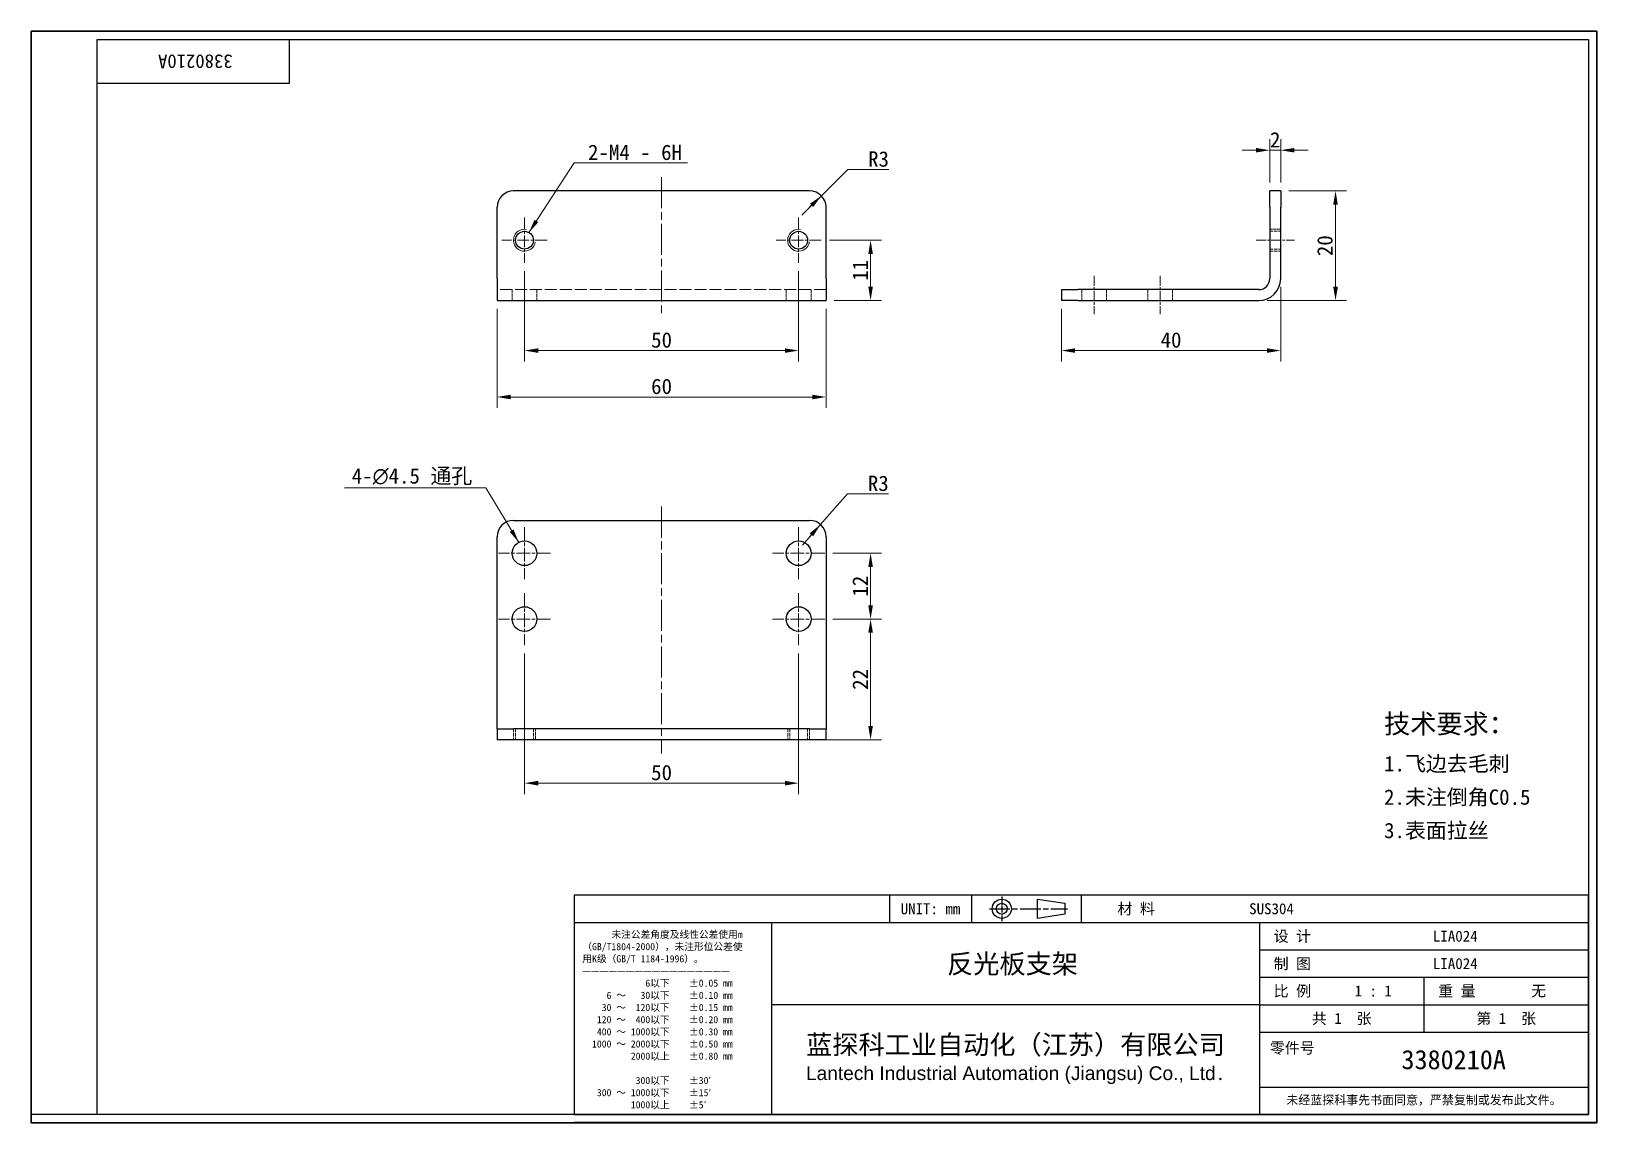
# Model space of a CAD drawing. Header units: millimetres. Extents: x 6 to 292, y 5 to 205.
import ezdxf
from ezdxf.enums import TextEntityAlignment as Align

# ---------------------------------------------------------------- set-up
doc = ezdxf.new("R2010")
doc.units = ezdxf.units.MM
doc.linetypes.add('CHAIN', pattern=[0.3543, 0.2362, -0.0295, 0.0591, -0.0295])
doc.linetypes.add('DASHED', pattern=[0.2067, 0.1654, -0.0413])
for name, color, linetype, lineweight in [('1', 7, 'Continuous', 18), ('可见 (ISO)', 7, 'Continuous', 25), ('可见窄的 (ISO)', 7, 'Continuous', 18), ('图框 (ISO)', 7, 'Continuous', 35), ('标题 (ISO)', 7, 'Continuous', 25)]:
    doc.layers.add(name, color=color, linetype=linetype, lineweight=lineweight)
for name, color, linetype, lineweight, true_color in [('中心标记 (ISO)', 1, 'CHAIN', 18, 0xff0000), ('中心线 (ISO)', 1, 'CHAIN', 18, 0xff0000), ('尺寸 (ISO)', 7, 'Continuous', 18, 0x008000), ('符号 (ISO)', 7, 'Continuous', 18, 0x008000), ('隐藏 (ISO)', 5, 'DASHED', 18, 0x0000ff)]:
    doc.layers.add(name, color=color, linetype=linetype, lineweight=lineweight, true_color=true_color)
doc.styles.add('文本样式164', font='SimSun.ttf')
doc.styles.add('文本样式165', font='SimSun.ttf')
doc.styles.add('文本样式74', font='SimSun.ttf')
doc.styles.add('最新国标', font='simfang.ttf')
doc.styles.add('注释文本 (ISO)', font='simfang.ttf')
doc.dimstyles.new('默认 (GB)', dxfattribs={"dimtxt": 2.8, "dimasz": 2.5, "dimexe": 2, "dimexo": 1.5, "dimgap": 0.5, "dimtad": 1, "dimtoh": 1, "dimdsep": 46, "dimtxsty": '最新国标', "dimcen": 0.09, "dimdle": 10, "dimclrd": 256, "dimclre": 256, "dimclrt": 256, "dimaunit": 1, "dimadec": 3, "dimazin": 2, "dimtfac": 0.535714, "dimtdec": 3, "dimtmove": 0, "dimatfit": 3, "dimfxl": 0, "dimtolj": 1, "dimlwd": -1, "dimlwe": -1, "dimarcsym": 0})
doc.dimstyles.new('默认 (GB)$7', dxfattribs={"dimtxt": 2.8, "dimasz": 2.5, "dimexe": 2, "dimexo": 1.5, "dimgap": 0.5, "dimtad": 1, "dimtoh": 1, "dimdsep": 46, "dimtxsty": '最新国标', "dimcen": 0.09, "dimdle": 10, "dimclrd": 256, "dimclre": 256, "dimclrt": 256, "dimaunit": 1, "dimadec": 3, "dimazin": 2, "dimtfac": 0.535714, "dimtdec": 3, "dimtmove": 0, "dimatfit": 3, "dimfxl": 0, "dimtolj": 1, "dimlwd": -1, "dimlwe": -1, "dimarcsym": 0})

# ---------------------------------------------------------------- blocks, each defined once
blk = doc.blocks.new('图框 最新国标')
at = {"layer": '图框 (ISO)'}
for p, q in [((6, 7), (6, 204.5)), ((6, 204.5), (291.5, 204.5)), ((291.5, 204.5), (291.5, 5.5)), ((6, 7), (6, 5.5)), ((6, 7), (6, 5.5)), ((291.5, 5.5), (6, 5.5))]:
    blk.add_line(p, q, dxfattribs=at)
at = {"layer": '图框 (ISO)', "color": 7, "linetype": 'Continuous', "lineweight": 25}
for p, q in [((18, 203), (290, 203)), ((18, 7), (18, 203)), ((18, 203), (290, 203)), ((53, 203), (53, 195)), ((290, 203), (290, 7)), ((290, 203), (290, 7)), ((53, 195), (18, 195)), ((290, 7), (6, 7)), ((290, 7), (18, 7))]:
    blk.add_line(p, q, dxfattribs=at)
at = {"layer": '图框 (ISO)', "style": '文本样式74'}
blk.add_attdef('零件代号_001', (42.72, 200.25), '', height=2.5, rotation=180, dxfattribs=at)
blk = doc.blocks.new('标题栏 最新国标')
at = {"layer": '标题 (ISO)'}
for p, q in [((381.98, -183.84), (196.98, -183.84)), ((196.98, -183.84), (196.98, -223.84)), ((254.48, -183.84), (254.48, -188.84)), ((269.48, -183.84), (269.48, -188.84)), ((281.48, -188.09), (281.48, -184.59)), ((281.48, -184.59), (286.48, -185.34)), ((286.48, -185.34), (286.48, -187.34)), ((289.48, -183.84), (289.48, -188.84)), ((381.98, -223.84), (381.98, -183.84)), ((383.48, -183.84), (383.48, -225.34)), ((286.48, -187.34), (281.48, -188.09)), ((196.98, -188.84), (381.98, -188.84)), ((232.98, -188.84), (232.98, -223.84)), ((321.98, -188.84), (321.98, -223.84)), ((321.98, -193.84), (381.98, -193.84)), ((321.98, -198.84), (381.98, -198.84)), ((351.98, -198.84), (351.98, -208.84)), ((321.98, -203.84), (232.98, -203.84)), ((321.98, -203.84), (381.98, -203.84)), ((321.98, -208.84), (381.98, -208.84)), ((321.98, -218.84), (381.98, -218.84)), ((196.98, -223.84), (381.98, -223.84)), ((383.48, -225.34), (196.98, -225.34))]:
    blk.add_line(p, q, dxfattribs=at)
at = {"layer": '标题 (ISO)', "linetype": 'CHAIN', "ltscale": 5.000333}
blk.add_line((274.98, -184.09), (274.98, -188.59), dxfattribs=at)
at = {"layer": '标题 (ISO)', "linetype": 'CHAIN', "ltscale": 15.834605}
blk.add_line((272.73, -186.34), (286.98, -186.34), dxfattribs=at)
at = {"layer": '标题 (ISO)'}
for radius in [1.75, 1]:
    blk.add_circle((274.98, -186.34), radius, dxfattribs=at)
at = {"layer": '1', "style": '文本样式164'}
for s, p in [('UNIT: mm', (261.98, -186.34)), ('材 料', (299.48, -186.34)), ('设 计', (327.98, -191.34)), ('制 图', (327.98, -196.34)), ('比 例', (327.98, -201.34)), ('重 量', (357.98, -201.34)), ('共 1  张', (336.98, -206.34)), ('第 1  张', (366.98, -206.34))]:
    blk.add_text(s, height=2, dxfattribs=at).set_placement(p, align=Align.MIDDLE_CENTER)
at = {"layer": '标题 (ISO)', "style": '注释文本 (ISO)'}
for s, insert, char_height, attachment_point, line_spacing_factor in [('\\fSimSun|b0|i0;{\\H1.3000;      未注公差角度及线性公差使用m\\P}\\fSimSun|b0|i0;{\\H1.3000;（GB/T1804-2000），未注形位公差使\\P}\\fSimSun|b0|i0;{\\H1.3000;用K级（GB/T 1184-1996）。\\P}\\fSimSun|b0|i0;{\\H1.3000;—————————————————\\P}\\fSimSun|b0|i0;{\\H1.3000;             6以下    ±0.05 mm\\P}\\fSimSun|b0|i0;{\\H1.3000;     6 ～   30以下    ±0.10 mm\\P}\\fSimSun|b0|i0;{\\H1.3000;    30 ～  120以下    ±0.15 mm\\P}\\fSimSun|b0|i0;{\\H1.3000;   120 ～  400以下    ±0.20 mm\\P}\\fSimSun|b0|i0;{\\H1.3000;   400 ～ 1000以下    ±0.30 mm\\P}\\fSimSun|b0|i0;{\\H1.3000;  1000 ～ 2000以下    ±0.50 mm\\P}\\fSimSun|b0|i0;{\\H1.3000;          2000以上    ±0.80 mm\\P}\\fSimSun|b0|i0;{\\H1.3000;\\P}\\fSimSun|b0|i0;{\\H1.3000;           300以下    ±30′\\P}\\fSimSun|b0|i0;{\\H1.3000;   300 ～ 1000以下    ±15′\\P}\\fSimSun|b0|i0;{\\H1.3000;          1000以上    ±5′}', (198.48, -206.63), 1.3, 4, 1.023913), ('{\\fMicrosoft YaHei|b0|i0|c134|p34;\\H1.75x;蓝探科工业自动化（江苏）有限公司\\P\\fArial|b0|i0|c0|p34;\\H0.71429x;Lantech Industrial Automation (Jiangsu) Co., Ltd\\fFangSong|b0|i0|c134|p49;.\\H1.15195x; }', (277.48, -213.84), 2, 5, 0.978695)]:
    blk.add_mtext(s, dxfattribs=dict(at, insert=insert, char_height=char_height, attachment_point=attachment_point, line_spacing_factor=line_spacing_factor))
at = {"layer": '标题 (ISO)', "attachment_point": 5, "style": '注释文本 (ISO)'}
for s, insert, char_height in [('\\fFangSong|b0|i0;零件号', (327.98, -211.84), 2), ('\\fSimSun|b0|i0;{\\H1.6000;未经蓝探科事先书面同意，严禁复制或发布此文件。}', (351.98, -221.34), 1.6)]:
    blk.add_mtext(s, dxfattribs=dict(at, insert=insert, char_height=char_height))
at = {"layer": '标题 (ISO)'}
for tag, p, height, style in [('材料_001', (320.09, -187.33), 2, '注释文本 (ISO)'), ('设计人_001', (353.61, -192.33), 2, '注释文本 (ISO)'), ('库存编号_001', (265, -198.13), 3.5, '文本样式165'), ('设计人_001', (353.61, -197.33), 2, '注释文本 (ISO)'), ('视图比例_001', (339.32, -202.33), 2, '注释文本 (ISO)'), ('质量\\P3;_001', (371.53, -202.3), 2, '注释文本 (ISO)'), ('零件代号_001', (347.87, -215.59), 3.5, '文本样式165')]:
    blk.add_attdef(tag, p, '', height=height, dxfattribs=dict(at, style=style))
blk = doc.blocks.new('*D5')
at = {"layer": 'Defpoints', "color": 0, "transparency": 16777216}
for p in [(233.87, 159.41), (193.87, 155.41), (193.87, 146.29)]:
    blk.add_point(p, dxfattribs=at)
at = {"layer": '尺寸 (ISO)', "color": 116, "true_color": 0x00803f, "transparency": 16777216}
for p, q in [((233.87, 157.91), (233.87, 144.29)), ((193.87, 153.91), (193.87, 144.29)), ((231.37, 146.29), (196.37, 146.29))]:
    blk.add_line(p, q, dxfattribs=at)
for points in [[(196.37, 146.7), (196.37, 145.87), (193.87, 146.29)], [(231.37, 146.7), (231.37, 145.87), (233.87, 146.29)]]:
    blk.add_solid(points, dxfattribs=at)
at = {"layer": '尺寸 (ISO)', "transparency": 16777216, "insert": (213.87, 148.2), "char_height": 2.8, "attachment_point": 5, "style": '最新国标'}
blk.add_mtext('\\A1;40', dxfattribs=at)
blk = doc.blocks.new('*D6')
at = {"layer": 'Defpoints', "color": 0, "transparency": 16777216}
for p in [(233.87, 175.41), (243.87, 175.41), (229.87, 155.41)]:
    blk.add_point(p, dxfattribs=at)
at = {"layer": '尺寸 (ISO)', "color": 116, "true_color": 0x00803f, "transparency": 16777216}
for p, q in [((235.37, 175.41), (245.87, 175.41)), ((243.87, 157.91), (243.87, 172.91)), ((231.37, 155.41), (245.87, 155.41))]:
    blk.add_line(p, q, dxfattribs=at)
for points in [[(243.45, 172.91), (244.29, 172.91), (243.87, 175.41)], [(243.45, 157.91), (244.29, 157.91), (243.87, 155.41)]]:
    blk.add_solid(points, dxfattribs=at)
at = {"layer": '尺寸 (ISO)', "transparency": 16777216, "insert": (241.95, 165.41), "char_height": 2.8, "attachment_point": 5, "rotation": 90, "style": '最新国标'}
blk.add_mtext('\\A1;20', dxfattribs=at)
blk = doc.blocks.new('*D7')
at = {"layer": 'Defpoints', "color": 0, "transparency": 16777216}
for p in [(231.87, 182.82), (231.87, 175.41), (233.87, 175.41)]:
    blk.add_point(p, dxfattribs=at)
at = {"layer": '尺寸 (ISO)', "color": 116, "true_color": 0x00803f, "transparency": 16777216}
for p, q in [((229.37, 182.82), (226.87, 182.82)), ((231.87, 176.91), (231.87, 184.82)), ((233.87, 182.82), (231.87, 182.82)), ((233.87, 176.91), (233.87, 184.82)), ((236.37, 182.82), (238.87, 182.82))]:
    blk.add_line(p, q, dxfattribs=at)
for points in [[(229.37, 183.23), (229.37, 182.4), (231.87, 182.82)], [(236.37, 183.23), (236.37, 182.4), (233.87, 182.82)]]:
    blk.add_solid(points, dxfattribs=at)
at = {"layer": '尺寸 (ISO)', "transparency": 16777216, "insert": (232.87, 184.72), "char_height": 2.8, "attachment_point": 5, "style": '最新国标'}
blk.add_mtext('\\A1;2', dxfattribs=at)
blk = doc.blocks.new('*D8')
at = {"layer": 'Defpoints', "color": 0, "transparency": 16777216}
for p in [(95.95, 162.29), (145.95, 162.29), (145.95, 146.29)]:
    blk.add_point(p, dxfattribs=at)
at = {"layer": '尺寸 (ISO)', "color": 116, "true_color": 0x00803f, "transparency": 16777216}
for p, q in [((95.95, 160.79), (95.95, 144.29)), ((145.95, 160.79), (145.95, 144.29)), ((98.45, 146.29), (143.45, 146.29))]:
    blk.add_line(p, q, dxfattribs=at)
for points in [[(98.45, 146.7), (98.45, 145.87), (95.95, 146.29)], [(143.45, 146.7), (143.45, 145.87), (145.95, 146.29)]]:
    blk.add_solid(points, dxfattribs=at)
at = {"layer": '尺寸 (ISO)', "transparency": 16777216, "insert": (120.95, 148.2), "char_height": 2.8, "attachment_point": 5, "style": '最新国标'}
blk.add_mtext('\\A1;50', dxfattribs=at)
blk = doc.blocks.new('*D9')
at = {"layer": 'Defpoints', "color": 0, "transparency": 16777216}
for p in [(90.95, 155.41), (150.95, 155.41), (150.95, 137.82)]:
    blk.add_point(p, dxfattribs=at)
at = {"layer": '尺寸 (ISO)', "color": 116, "true_color": 0x00803f, "transparency": 16777216}
for p, q in [((90.95, 153.91), (90.95, 135.82)), ((150.95, 153.91), (150.95, 135.82)), ((93.45, 137.82), (148.45, 137.82))]:
    blk.add_line(p, q, dxfattribs=at)
for points in [[(93.45, 138.24), (93.45, 137.4), (90.95, 137.82)], [(148.45, 138.24), (148.45, 137.4), (150.95, 137.82)]]:
    blk.add_solid(points, dxfattribs=at)
at = {"layer": '尺寸 (ISO)', "transparency": 16777216, "insert": (120.95, 139.74), "char_height": 2.8, "attachment_point": 5, "style": '最新国标'}
blk.add_mtext('\\A1;60', dxfattribs=at)
blk = doc.blocks.new('*D10')
at = {"layer": 'Defpoints', "color": 0, "transparency": 16777216}
for p in [(150.07, 166.41), (150.95, 155.41), (159.07, 155.41)]:
    blk.add_point(p, dxfattribs=at)
at = {"layer": '尺寸 (ISO)', "color": 116, "true_color": 0x00803f, "transparency": 16777216}
for p, q in [((151.57, 166.41), (161.07, 166.41)), ((159.07, 163.91), (159.07, 157.91)), ((152.45, 155.41), (161.07, 155.41))]:
    blk.add_line(p, q, dxfattribs=at)
for points in [[(158.65, 163.91), (159.49, 163.91), (159.07, 166.41)], [(158.65, 157.91), (159.49, 157.91), (159.07, 155.41)]]:
    blk.add_solid(points, dxfattribs=at)
at = {"layer": '尺寸 (ISO)', "transparency": 16777216, "insert": (157.17, 160.91), "char_height": 2.8, "attachment_point": 5, "rotation": 90, "style": '最新国标'}
blk.add_mtext('\\A1;11', dxfattribs=at)
blk = doc.blocks.new('*D11')
at = {"layer": 'Defpoints', "color": 0, "transparency": 16777216}
for p in [(150.09, 174.51), (147.95, 172.41)]:
    blk.add_point(p, dxfattribs=at)
at = {"layer": '尺寸 (ISO)', "color": 116, "true_color": 0x00803f, "transparency": 16777216}
for p, q in [((154.92, 179.28), (151.87, 176.27)), ((162.38, 179.28), (154.92, 179.28)), ((147.95, 172.41), (150.09, 174.51)), ((150.09, 174.51), (151.87, 176.27)), ((148.31, 172.76), (146.53, 171))]:
    blk.add_line(p, q, dxfattribs=at)
blk.add_solid([(148.02, 173.06), (148.6, 172.46), (150.09, 174.51)], dxfattribs=at)
at = {"layer": '尺寸 (ISO)', "transparency": 16777216, "insert": (160.52, 181.2), "char_height": 2.8, "attachment_point": 5, "style": '最新国标'}
blk.add_mtext('\\A1;R3', dxfattribs=at)
blk = doc.blocks.new('*D12')
at = {"layer": 'Defpoints', "color": 0, "transparency": 16777216}
for p in [(95.95, 92.58), (145.95, 92.58), (145.95, 67.41)]:
    blk.add_point(p, dxfattribs=at)
at = {"layer": '尺寸 (ISO)', "color": 116, "true_color": 0x00803f, "transparency": 16777216}
for p, q in [((95.95, 91.08), (95.95, 65.41)), ((145.95, 91.08), (145.95, 65.41)), ((98.45, 67.41), (143.45, 67.41))]:
    blk.add_line(p, q, dxfattribs=at)
for points in [[(98.45, 67.83), (98.45, 66.99), (95.95, 67.41)], [(143.45, 67.83), (143.45, 66.99), (145.95, 67.41)]]:
    blk.add_solid(points, dxfattribs=at)
at = {"layer": '尺寸 (ISO)', "transparency": 16777216, "insert": (120.95, 69.33), "char_height": 2.8, "attachment_point": 5, "style": '最新国标'}
blk.add_mtext('\\A1;50', dxfattribs=at)
blk = doc.blocks.new('*D13')
at = {"layer": 'Defpoints', "color": 0, "transparency": 16777216}
for p in [(150.7, 97.33), (147.95, 75.33), (159.07, 75.33)]:
    blk.add_point(p, dxfattribs=at)
at = {"layer": '尺寸 (ISO)', "color": 116, "true_color": 0x00803f, "transparency": 16777216}
for p, q in [((152.2, 97.33), (161.07, 97.33)), ((159.07, 94.83), (159.07, 77.83)), ((149.45, 75.33), (161.07, 75.33))]:
    blk.add_line(p, q, dxfattribs=at)
for points in [[(158.65, 94.83), (159.49, 94.83), (159.07, 97.33)], [(158.65, 77.83), (159.49, 77.83), (159.07, 75.33)]]:
    blk.add_solid(points, dxfattribs=at)
at = {"layer": '尺寸 (ISO)', "transparency": 16777216, "insert": (157.17, 86.33), "char_height": 2.8, "attachment_point": 5, "rotation": 90, "style": '最新国标'}
blk.add_mtext('\\A1;22', dxfattribs=at)
blk = doc.blocks.new('*D14')
at = {"layer": 'Defpoints', "color": 0, "transparency": 16777216}
for p in [(150.7, 109.33), (150.7, 97.33), (159.07, 97.33)]:
    blk.add_point(p, dxfattribs=at)
at = {"layer": '尺寸 (ISO)', "color": 116, "true_color": 0x00803f, "transparency": 16777216}
for p, q in [((152.2, 109.33), (161.07, 109.33)), ((159.07, 106.83), (159.07, 99.83)), ((152.2, 97.33), (161.07, 97.33))]:
    blk.add_line(p, q, dxfattribs=at)
for points in [[(158.65, 106.83), (159.49, 106.83), (159.07, 109.33)], [(158.65, 99.83), (159.49, 99.83), (159.07, 97.33)]]:
    blk.add_solid(points, dxfattribs=at)
at = {"layer": '尺寸 (ISO)', "transparency": 16777216, "insert": (157.17, 103.33), "char_height": 2.8, "attachment_point": 5, "rotation": 90, "style": '最新国标'}
blk.add_mtext('\\A1;12', dxfattribs=at)
blk = doc.blocks.new('*D15')
at = {"layer": 'Defpoints', "color": 0, "transparency": 16777216}
for p in [(149.94, 114.58), (147.95, 112.33)]:
    blk.add_point(p, dxfattribs=at)
at = {"layer": '尺寸 (ISO)', "color": 116, "true_color": 0x00803f, "transparency": 16777216}
for p, q in [((154.87, 120.15), (151.6, 116.45)), ((162.32, 120.15), (154.87, 120.15)), ((147.95, 112.33), (149.94, 114.58)), ((149.94, 114.58), (151.6, 116.45)), ((148.28, 112.7), (146.63, 110.83))]:
    blk.add_line(p, q, dxfattribs=at)
blk.add_solid([(147.97, 112.98), (148.6, 112.43), (149.94, 114.58)], dxfattribs=at)
at = {"layer": '尺寸 (ISO)', "transparency": 16777216, "insert": (160.47, 122.06), "char_height": 2.8, "attachment_point": 5, "style": '最新国标'}
blk.add_mtext('\\A1;R3', dxfattribs=at)

msp = doc.modelspace()

# ---------------------------------------------------------------- linework, layer by layer
at = {"layer": '中心标记 (ISO)', "ltscale": 9.158471}
for p, q in [((95.9532, 170.5293), (95.9532, 162.2873)), ((145.9532, 170.5293), (145.9532, 162.2873)), ((100.0742, 166.4083), (91.8322, 166.4083)), ((150.0742, 166.4083), (141.8322, 166.4083))]:
    msp.add_line(p, q, dxfattribs=at)
at = {"layer": '中心标记 (ISO)', "ltscale": 10.556371}
for p, q in [((95.9532, 114.08), (95.9532, 104.58)), ((145.9532, 114.08), (145.9532, 104.58)), ((100.7032, 109.33), (91.2032, 109.33)), ((150.7032, 109.33), (141.2032, 109.33)), ((95.9532, 102.08), (95.9532, 92.58)), ((145.9532, 102.08), (145.9532, 92.58)), ((100.7032, 97.33), (91.2032, 97.33)), ((150.7032, 97.33), (141.2032, 97.33))]:
    msp.add_line(p, q, dxfattribs=at)
at = {"layer": '中心线 (ISO)', "ltscale": 23.990969}
for p, q in [((120.9532, 177.9083), (120.9532, 152.9083)), ((120.9532, 117.83), (120.9532, 72.83))]:
    msp.add_line(p, q, dxfattribs=at)
at = {"layer": '中心线 (ISO)', "ltscale": 7.778352}
for p, q in [((229.3692, 166.4083), (236.3692, 166.4083)), ((95.9532, 159.9083), (95.9532, 152.9083)), ((145.9532, 159.9083), (145.9532, 152.9083)), ((199.8692, 159.9083), (199.8692, 152.9083)), ((211.8692, 159.9083), (211.8692, 152.9083)), ((95.9532, 79.83), (95.9532, 72.83)), ((145.9532, 79.83), (145.9532, 72.83))]:
    msp.add_line(p, q, dxfattribs=at)
at = {"layer": '可见 (ISO)'}
for p, q in [((147.9532, 175.4083), (93.9532, 175.4083)), ((233.8692, 175.4083), (231.8692, 175.4083)), ((231.8692, 172.4083), (231.8692, 175.4083)), ((233.8692, 175.4083), (233.8692, 172.4083)), ((90.9532, 159.4083), (90.9532, 172.4083)), ((150.9532, 159.4083), (150.9532, 172.4083)), ((231.8692, 172.4083), (231.8692, 159.4083)), ((233.8692, 159.4083), (233.8692, 172.4083)), ((90.9532, 159.4083), (90.9532, 155.4083)), ((150.9532, 159.4083), (150.9532, 155.4083)), ((193.8692, 157.4083), (196.8692, 157.4083)), ((193.8692, 157.4083), (193.8692, 155.4083)), ((229.8692, 157.4083), (196.8692, 157.4083)), ((90.9532, 155.4083), (150.9532, 155.4083)), ((196.8692, 155.4083), (193.8692, 155.4083)), ((196.8692, 155.4083), (229.8692, 155.4083)), ((93.9532, 115.33), (147.9532, 115.33)), ((90.9532, 79.33), (90.9532, 112.33)), ((150.9532, 112.33), (150.9532, 79.33)), ((90.9532, 77.33), (90.9532, 79.33)), ((90.9532, 77.33), (93.9532, 77.33)), ((90.9532, 77.33), (90.9532, 75.33)), ((147.9532, 77.33), (93.9532, 77.33)), ((147.9532, 77.33), (150.9532, 77.33)), ((150.9532, 79.33), (150.9532, 77.33)), ((150.9532, 75.33), (150.9532, 77.33)), ((93.9532, 75.33), (90.9532, 75.33)), ((147.9532, 75.33), (93.9532, 75.33)), ((150.9532, 75.33), (147.9532, 75.33))]:
    msp.add_line(p, q, dxfattribs=at)
for centre, radius in [((95.9532, 166.4083), 1.621), ((145.9532, 166.4083), 1.621), ((95.9532, 109.33), 2.25), ((145.9532, 109.33), 2.25), ((95.9532, 97.33), 2.25), ((145.9532, 97.33), 2.25)]:
    msp.add_circle(centre, radius, dxfattribs=at)
for centre, radius, start, end in [((93.9532, 172.4083), 3, 90, 180), ((147.9532, 172.4083), 3, 0, 90), ((229.8692, 159.4083), 4, 270, 0), ((229.8692, 159.4083), 2, 270, 0), ((93.9532, 112.33), 3, 90, 180), ((147.9532, 112.33), 3, 0, 90)]:
    msp.add_arc(centre, radius, start, end, dxfattribs=at)
at = {"layer": '可见窄的 (ISO)'}
for centre in [(95.9532, 166.4083), (145.9532, 166.4083)]:
    msp.add_arc(centre, 2, 80, 350, dxfattribs=at)
at = {"layer": '隐藏 (ISO)', "ltscale": 3.809293}
for p, q in [((233.8692, 168.4083), (231.8692, 168.4083)), ((231.8692, 168.0293), (233.8692, 168.0293)), ((231.8692, 164.7873), (233.8692, 164.7873)), ((231.8692, 164.4083), (233.8692, 164.4083)), ((93.7032, 157.4083), (93.7032, 155.4083)), ((98.2032, 157.4083), (98.2032, 155.4083)), ((143.7032, 157.4083), (143.7032, 155.4083)), ((148.2032, 157.4083), (148.2032, 155.4083)), ((197.6192, 157.4083), (197.6192, 155.4083)), ((202.1192, 157.4083), (202.1192, 155.4083)), ((209.6192, 157.4083), (209.6192, 155.4083)), ((214.1192, 157.4083), (214.1192, 155.4083)), ((93.9532, 77.33), (93.9532, 75.33)), ((94.3322, 77.33), (94.3322, 75.33)), ((97.5742, 77.33), (97.5742, 75.33)), ((97.9532, 75.33), (97.9532, 77.33)), ((143.9532, 77.33), (143.9532, 75.33)), ((144.3322, 77.33), (144.3322, 75.33)), ((147.5742, 77.33), (147.5742, 75.33)), ((147.9532, 75.33), (147.9532, 77.33))]:
    msp.add_line(p, q, dxfattribs=at)
at = {"layer": '隐藏 (ISO)', "ltscale": 13.194353}
msp.add_line((150.9532, 157.4083), (90.9532, 157.4083), dxfattribs=at)

# ---------------------------------------------------------------- block references
msp.add_blockref('图框 最新国标', (0, 0)).add_auto_attribs({'零件代号_001': '3380210A'})
ref = msp.add_blockref('标题栏 最新国标', (-91.9825, 230.8443))
ref.add_attrib('零件代号_001', '3380210A', (255.8911, 15.25), dxfattribs={"layer": '标题 (ISO)', "height": 3.5, "style": '文本样式165'})
ref.add_attrib('库存编号_001', '反光板支架', (173.0154, 32.7109), dxfattribs={"layer": '标题 (ISO)', "height": 3.5, "style": '文本样式165'})
ref.add_attrib('质量\\P3;_001', '无', (279.5429, 28.54), dxfattribs={"layer": '标题 (ISO)', "height": 2, "style": '注释文本 (ISO)'})
ref.add_attrib('视图比例_001', '1 : 1', (247.3371, 28.5171), dxfattribs={"layer": '标题 (ISO)', "height": 2, "style": '注释文本 (ISO)'})
ref.add_attrib('设计人_001', 'LIA024', (261.6286, 38.5114), dxfattribs={"layer": '标题 (ISO)', "height": 2, "style": '注释文本 (ISO)'})
ref.add_attrib('设计人_001', 'LIA024', (261.6286, 33.5114), dxfattribs={"layer": '标题 (ISO)', "height": 2, "style": '注释文本 (ISO)'})
ref.add_attrib('材料_001', 'SUS304', (228.1114, 43.5114), dxfattribs={"layer": '标题 (ISO)', "height": 2, "style": '注释文本 (ISO)'})

# ---------------------------------------------------------------- texts
at = {"layer": '符号 (ISO)'}
for s, insert, char_height, width, attachment_point, line_spacing_factor, style in [('2-M4 - 6H', (107.5331, 180.9928), 2.8, 19.05179, 7, 0.49, '最新国标'), ('4-\\fAIGDT|b0|i0;{\\H2.8000;n}\\fFangSong|b0|i0;{\\H2.8000;4.5 通孔}', (86.4187, 121.7252), 2.8, 24.337871, 9, 0.49, '最新国标'), ('{\\H1.75x;技术要求：\\H0.8x;\\P1.飞边去毛刺\\P2.未注倒角C0.5\\P3.表面拉丝}', (252.7185, 68.5223), 2, 29.34269, 4, 1.305367, '注释文本 (ISO)')]:
    msp.add_mtext(s, dxfattribs=dict(at, insert=insert, char_height=char_height, width=width, attachment_point=attachment_point, line_spacing_factor=line_spacing_factor, style=style))

# ---------------------------------------------------------------- dimensions: what is measured, and where the dimension line sits
at = {"layer": '尺寸 (ISO)', "color": 116, "true_color": 0x00803f}
for base, p1, p2, angle, override, picture, middle in [((231.8692, 182.8183), (233.8692, 175.4083), (231.8692, 175.4083), 180, {"dimgap": 0.5, "dimtoh": 0, "dimdec": 2, "dimtol": 0, "dimlim": 0, "dimtp": 0, "dimtm": 0, "dimtdec": 3, "dimtofl": 1, "dimatfit": 1}, '*D7', (232.8692, 182.8183)), ((243.8692, 175.4083), (229.8692, 155.4083), (233.8692, 175.4083), 270, {"dimgap": 0.5, "dimtoh": 0, "dimdec": 2, "dimtol": 0, "dimlim": 0, "dimtp": 0, "dimtm": 0, "dimtdec": 3, "dimtofl": 0, "dimatfit": 1}, '*D6', (243.8692, 165.4083)), ((159.0706, 155.4083), (150.0742, 166.4083), (150.9532, 155.4083), 90, {"dimgap": 0.5, "dimtoh": 0, "dimdec": 2, "dimtol": 0, "dimlim": 0, "dimtp": 0, "dimtm": 0, "dimtdec": 3, "dimtofl": 0, "dimatfit": 1}, '*D10', (159.0706, 160.9083)), ((145.9532, 146.2873), (95.9532, 162.2873), (145.9532, 162.2873), 180, {"dimgap": 0.5, "dimtoh": 0, "dimdec": 2, "dimtol": 0, "dimlim": 0, "dimtp": 0, "dimtm": 0, "dimtdec": 3, "dimtofl": 0, "dimatfit": 1}, '*D8', (120.9532, 146.2873)), ((150.9532, 137.8191), (90.9532, 155.4083), (150.9532, 155.4083), 180, {"dimgap": 0.5, "dimtoh": 0, "dimdec": 2, "dimtol": 0, "dimlim": 0, "dimtp": 0, "dimtm": 0, "dimtdec": 3, "dimtofl": 0, "dimatfit": 1}, '*D9', (120.9532, 137.8191)), ((159.0706, 97.33), (150.7032, 109.33), (150.7032, 97.33), 90, {"dimgap": 0.5, "dimtoh": 0, "dimdec": 2, "dimtol": 0, "dimlim": 0, "dimtp": 0, "dimtm": 0, "dimtdec": 3, "dimtofl": 0, "dimatfit": 1}, '*D14', (159.0706, 103.33)), ((159.0706, 75.33), (150.7032, 97.33), (147.9532, 75.33), 90, {"dimgap": 0.5, "dimtoh": 0, "dimdec": 2, "dimtol": 0, "dimlim": 0, "dimtp": 0, "dimtm": 0, "dimtdec": 3, "dimtofl": 0, "dimatfit": 1}, '*D13', (159.0706, 86.33)), ((145.9532, 67.4116), (95.9532, 92.58), (145.9532, 92.58), 180, {"dimgap": 0.5, "dimtoh": 0, "dimdec": 2, "dimtol": 0, "dimlim": 0, "dimtp": 0, "dimtm": 0, "dimtdec": 3, "dimtofl": 0, "dimatfit": 1}, '*D12', (120.9532, 67.4116))]:
    dim = msp.add_linear_dim(base=base, p1=p1, p2=p2, angle=angle, dimstyle='默认 (GB)', override=override, dxfattribs=at)
    dim.commit()
    dim.dimension.update_dxf_attribs({"geometry": picture, "text_midpoint": middle, "dimtype": 160})
for center, mpoint, picture, middle in [((147.9532, 172.4083), (150.0891, 174.5149), '*D11', (160.5202, 179.2837)), ((147.9532, 112.33), (149.9416, 114.5764), '*D15', (160.4681, 120.1465))]:
    dim = msp.add_radius_dim(center=center, mpoint=mpoint, dimstyle='默认 (GB)', override={"dimgap": 0.5, "dimtih": 1, "dimdec": 2, "dimlfac": 1, "dimcen": 0, "dimtol": 0, "dimlim": 0, "dimtp": 0, "dimtm": 0, "dimtdec": 3}, dxfattribs=at)
    dim.commit()
    dim.dimension.update_dxf_attribs({"geometry": picture, "text_midpoint": middle, "dimtype": 164})
dim = msp.add_linear_dim(base=(193.8692, 146.2873), p1=(233.8692, 159.4083), p2=(193.8692, 155.4083), dimstyle='默认 (GB)', override={"dimgap": 0.5, "dimtoh": 0, "dimdec": 2, "dimtol": 0, "dimlim": 0, "dimtp": 0, "dimtm": 0, "dimtdec": 3, "dimtofl": 0, "dimatfit": 1}, dxfattribs=at)
dim.commit()
dim.dimension.update_dxf_attribs({"geometry": '*D5', "text_midpoint": (213.8692, 146.2873), "dimtype": 160})

# ---------------------------------------------------------------- leaders
at = {"layer": '符号 (ISO)', "annotation_type": 0, "has_hookline": 1}
for points, hookline_direction, text_width in [([(96.7598, 167.8144), (105.0331, 180.5261), (107.5331, 180.5261)], 0, 18.144), ([(94.8879, 111.3118), (88.9187, 121.2586), (86.4187, 121.2586)], 1, 23.273)]:
    msp.add_leader(points, dimstyle='默认 (GB)$7', override={"dimgap": 0, "dimtad": 1}, dxfattribs=dict(at, hookline_direction=hookline_direction, text_width=text_width))

doc.saveas('drawing.dxf')
